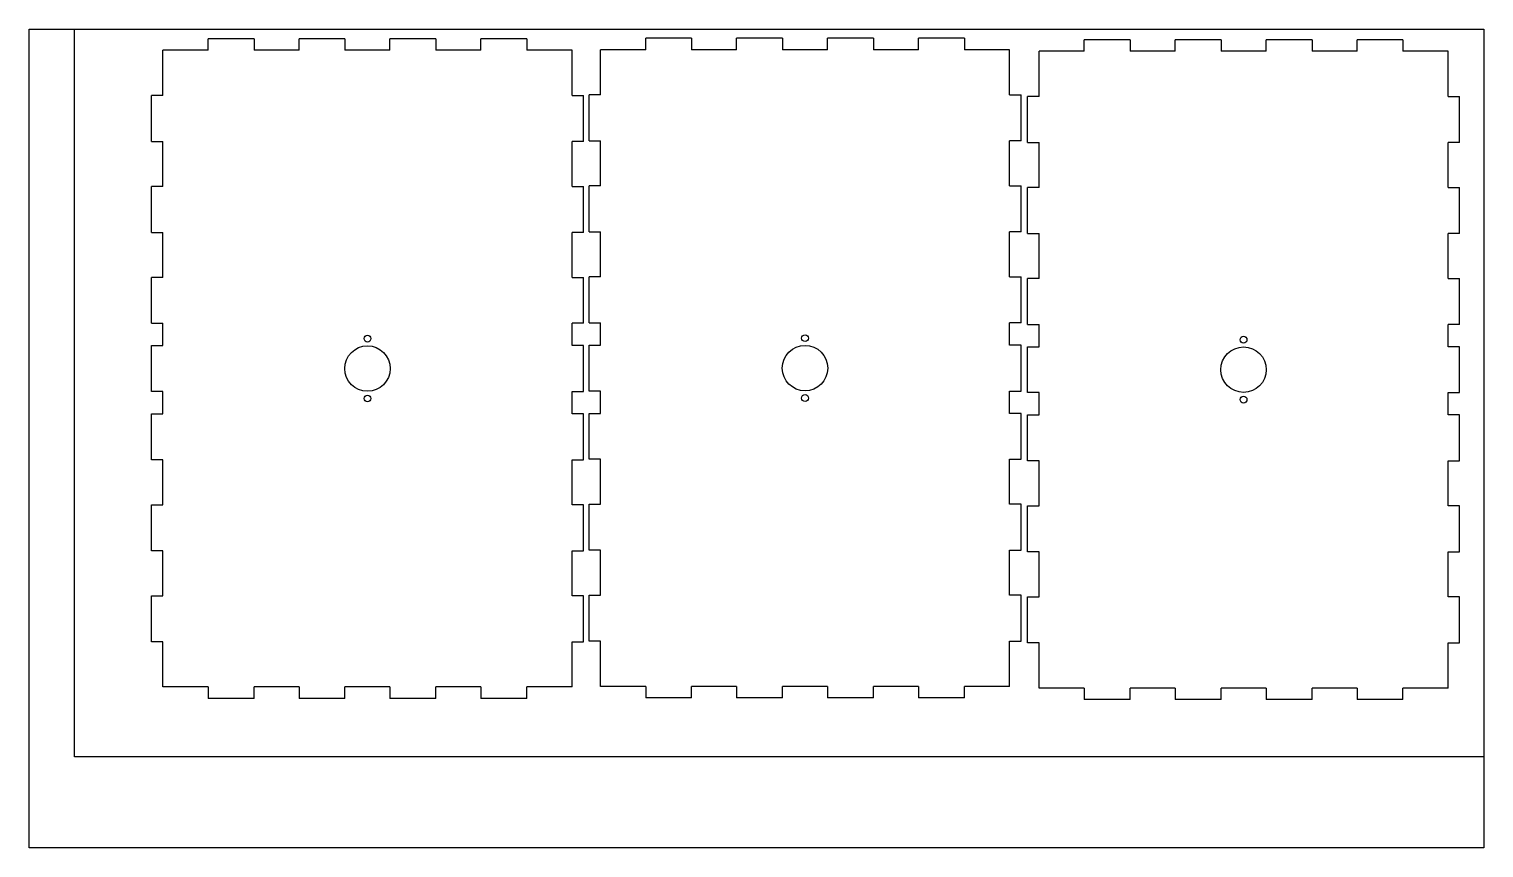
# Model space of a CAD drawing. Header units: inches. Extents: x 0 to 32, y -18 to 0.
import ezdxf

# ---------------------------------------------------------------- set-up
doc = ezdxf.new("R2010")
doc.units = ezdxf.units.IN
doc.header["$MEASUREMENT"] = 0

msp = doc.modelspace()

# ---------------------------------------------------------------- linework, layer by layer
for p, q in [((1, -16), (1, 0)), ((32, 0), (32, -16)), ((32, -16), (1, -16))]:
    msp.add_line(p, q)
at = {"color": 1}
for p, q in [((3.938, -0.463), (3.938, -0.213)), ((4.948, -0.213), (3.938, -0.213)), ((4.948, -0.213), (4.948, -0.463)), ((5.938, -0.463), (5.938, -0.213)), ((6.948, -0.213), (5.938, -0.213)), ((6.948, -0.213), (6.948, -0.463)), ((7.938, -0.463), (7.938, -0.213)), ((8.948, -0.213), (7.938, -0.213)), ((8.948, -0.213), (8.948, -0.463)), ((9.938, -0.463), (9.938, -0.213)), ((10.948, -0.213), (9.938, -0.213)), ((10.948, -0.213), (10.948, -0.463)), ((13.563, -0.452), (13.563, -0.202)), ((14.573, -0.202), (13.563, -0.202)), ((14.573, -0.202), (14.573, -0.452)), ((15.563, -0.452), (15.563, -0.202)), ((16.573, -0.202), (15.563, -0.202)), ((16.573, -0.202), (16.573, -0.452)), ((17.563, -0.452), (17.563, -0.202)), ((18.573, -0.202), (17.563, -0.202)), ((18.573, -0.202), (18.573, -0.452)), ((19.563, -0.452), (19.563, -0.202)), ((20.573, -0.202), (19.563, -0.202)), ((20.573, -0.202), (20.573, -0.452)), ((23.209, -0.487), (23.209, -0.237)), ((24.219, -0.237), (23.209, -0.237)), ((24.219, -0.237), (24.219, -0.487)), ((25.209, -0.487), (25.209, -0.237)), ((26.219, -0.237), (25.209, -0.237)), ((26.219, -0.237), (26.219, -0.487)), ((27.209, -0.487), (27.209, -0.237)), ((28.219, -0.237), (27.209, -0.237)), ((28.219, -0.237), (28.219, -0.487)), ((29.209, -0.487), (29.209, -0.237)), ((30.219, -0.237), (29.209, -0.237)), ((30.219, -0.237), (30.219, -0.487)), ((2.943, -1.458), (2.943, -0.463)), ((3.938, -0.463), (2.943, -0.463)), ((5.938, -0.463), (4.948, -0.463)), ((7.938, -0.463), (6.948, -0.463)), ((9.938, -0.463), (8.948, -0.463)), ((11.943, -0.463), (10.948, -0.463)), ((11.943, -1.458), (11.943, -0.463)), ((12.568, -1.447), (12.568, -0.452)), ((13.563, -0.452), (12.568, -0.452)), ((15.563, -0.452), (14.573, -0.452)), ((17.563, -0.452), (16.573, -0.452)), ((19.563, -0.452), (18.573, -0.452)), ((21.568, -0.452), (20.573, -0.452)), ((21.568, -1.447), (21.568, -0.452)), ((22.214, -1.482), (22.214, -0.487)), ((23.209, -0.487), (22.214, -0.487)), ((25.209, -0.487), (24.219, -0.487)), ((27.209, -0.487), (26.219, -0.487)), ((29.209, -0.487), (28.219, -0.487)), ((31.214, -0.487), (30.219, -0.487)), ((31.214, -1.482), (31.214, -0.487)), ((2.943, -1.458), (2.693, -1.458)), ((2.693, -2.468), (2.693, -1.458)), ((11.943, -1.458), (12.193, -1.458)), ((12.193, -2.468), (12.193, -1.458)), ((12.568, -1.447), (12.318, -1.447)), ((12.318, -2.457), (12.318, -1.447)), ((21.568, -1.447), (21.818, -1.447)), ((21.818, -2.457), (21.818, -1.447)), ((22.214, -1.482), (21.964, -1.482)), ((21.964, -2.492), (21.964, -1.482)), ((31.214, -1.482), (31.464, -1.482)), ((31.464, -2.492), (31.464, -1.482)), ((2.693, -2.468), (2.943, -2.468)), ((2.943, -3.458), (2.943, -2.468)), ((12.193, -2.468), (11.943, -2.468)), ((11.943, -3.458), (11.943, -2.468)), ((12.318, -2.457), (12.568, -2.457)), ((12.568, -3.447), (12.568, -2.457)), ((21.818, -2.457), (21.568, -2.457)), ((21.568, -3.447), (21.568, -2.457)), ((21.964, -2.492), (22.214, -2.492)), ((22.214, -3.482), (22.214, -2.492)), ((31.464, -2.492), (31.214, -2.492)), ((31.214, -3.482), (31.214, -2.492)), ((2.943, -3.458), (2.693, -3.458)), ((2.693, -4.468), (2.693, -3.458)), ((11.943, -3.458), (12.193, -3.458)), ((12.193, -4.468), (12.193, -3.458)), ((12.568, -3.447), (12.318, -3.447)), ((12.318, -4.457), (12.318, -3.447)), ((21.568, -3.447), (21.818, -3.447)), ((21.818, -4.457), (21.818, -3.447)), ((22.214, -3.482), (21.964, -3.482)), ((21.964, -4.492), (21.964, -3.482)), ((31.214, -3.482), (31.464, -3.482)), ((31.464, -4.492), (31.464, -3.482)), ((2.693, -4.468), (2.943, -4.468)), ((2.943, -5.458), (2.943, -4.468)), ((12.193, -4.468), (11.943, -4.468)), ((11.943, -5.458), (11.943, -4.468)), ((12.318, -4.457), (12.568, -4.457)), ((12.568, -5.447), (12.568, -4.457)), ((21.818, -4.457), (21.568, -4.457)), ((21.568, -5.447), (21.568, -4.457)), ((21.964, -4.492), (22.214, -4.492)), ((22.214, -5.482), (22.214, -4.492)), ((31.464, -4.492), (31.214, -4.492)), ((31.214, -5.482), (31.214, -4.492)), ((2.943, -5.458), (2.693, -5.458)), ((2.693, -6.468), (2.693, -5.458)), ((11.943, -5.458), (12.193, -5.458)), ((12.193, -6.468), (12.193, -5.458)), ((12.568, -5.447), (12.318, -5.447)), ((12.318, -6.457), (12.318, -5.447)), ((21.568, -5.447), (21.818, -5.447)), ((21.818, -6.457), (21.818, -5.447)), ((22.214, -5.482), (21.964, -5.482)), ((21.964, -6.492), (21.964, -5.482)), ((31.214, -5.482), (31.464, -5.482)), ((31.464, -6.492), (31.464, -5.482)), ((2.693, -6.468), (2.943, -6.468)), ((2.943, -6.958), (2.943, -6.468)), ((12.193, -6.468), (11.943, -6.468)), ((11.943, -6.958), (11.943, -6.468)), ((12.318, -6.457), (12.568, -6.457)), ((12.568, -6.947), (12.568, -6.457)), ((21.818, -6.457), (21.568, -6.457)), ((21.568, -6.947), (21.568, -6.457)), ((21.964, -6.492), (22.214, -6.492)), ((22.214, -6.982), (22.214, -6.492)), ((31.464, -6.492), (31.214, -6.492)), ((31.214, -6.982), (31.214, -6.492)), ((2.693, -6.958), (2.943, -6.958)), ((2.693, -7.968), (2.693, -6.958)), ((12.193, -6.958), (11.943, -6.958)), ((12.193, -7.968), (12.193, -6.958)), ((12.318, -6.947), (12.568, -6.947)), ((12.318, -7.957), (12.318, -6.947)), ((21.818, -6.947), (21.568, -6.947)), ((21.818, -7.957), (21.818, -6.947)), ((21.964, -6.982), (22.214, -6.982)), ((21.964, -7.992), (21.964, -6.982)), ((31.464, -6.982), (31.214, -6.982)), ((31.464, -7.992), (31.464, -6.982)), ((2.943, -7.968), (2.693, -7.968)), ((2.943, -8.458), (2.943, -7.968)), ((11.943, -7.968), (12.193, -7.968)), ((11.943, -8.458), (11.943, -7.968)), ((12.568, -7.957), (12.318, -7.957)), ((12.568, -8.447), (12.568, -7.957)), ((21.568, -7.957), (21.818, -7.957)), ((21.568, -8.447), (21.568, -7.957)), ((22.214, -7.992), (21.964, -7.992)), ((22.214, -8.482), (22.214, -7.992)), ((31.214, -7.992), (31.464, -7.992)), ((31.214, -8.482), (31.214, -7.992)), ((2.693, -8.458), (2.943, -8.458)), ((2.693, -9.468), (2.693, -8.458)), ((12.193, -8.458), (11.943, -8.458)), ((12.193, -9.468), (12.193, -8.458)), ((12.318, -8.447), (12.568, -8.447)), ((12.318, -9.457), (12.318, -8.447)), ((21.818, -8.447), (21.568, -8.447)), ((21.818, -9.457), (21.818, -8.447)), ((21.964, -8.482), (22.214, -8.482)), ((21.964, -9.492), (21.964, -8.482)), ((31.464, -8.482), (31.214, -8.482)), ((31.464, -9.492), (31.464, -8.482)), ((2.943, -9.468), (2.693, -9.468)), ((2.943, -10.458), (2.943, -9.468)), ((11.943, -9.468), (12.193, -9.468)), ((11.943, -10.458), (11.943, -9.468)), ((12.568, -9.457), (12.318, -9.457)), ((12.568, -10.447), (12.568, -9.457)), ((21.568, -9.457), (21.818, -9.457)), ((21.568, -10.447), (21.568, -9.457)), ((22.214, -9.492), (21.964, -9.492)), ((22.214, -10.482), (22.214, -9.492)), ((31.214, -9.492), (31.464, -9.492)), ((31.214, -10.482), (31.214, -9.492)), ((2.693, -10.458), (2.943, -10.458)), ((2.693, -11.468), (2.693, -10.458)), ((12.193, -10.458), (11.943, -10.458)), ((12.193, -11.468), (12.193, -10.458)), ((12.318, -10.447), (12.568, -10.447)), ((12.318, -11.457), (12.318, -10.447)), ((21.818, -10.447), (21.568, -10.447)), ((21.818, -11.457), (21.818, -10.447)), ((21.964, -10.482), (22.214, -10.482)), ((21.964, -11.492), (21.964, -10.482)), ((31.464, -10.482), (31.214, -10.482)), ((31.464, -11.492), (31.464, -10.482)), ((2.943, -11.468), (2.693, -11.468)), ((2.943, -12.458), (2.943, -11.468)), ((11.943, -11.468), (12.193, -11.468)), ((11.943, -12.458), (11.943, -11.468)), ((12.568, -11.457), (12.318, -11.457)), ((12.568, -12.447), (12.568, -11.457)), ((21.568, -11.457), (21.818, -11.457)), ((21.568, -12.447), (21.568, -11.457)), ((22.214, -11.492), (21.964, -11.492)), ((22.214, -12.482), (22.214, -11.492)), ((31.214, -11.492), (31.464, -11.492)), ((31.214, -12.482), (31.214, -11.492)), ((2.693, -12.458), (2.943, -12.458)), ((2.693, -13.468), (2.693, -12.458)), ((12.193, -12.458), (11.943, -12.458)), ((12.193, -13.468), (12.193, -12.458)), ((12.318, -12.447), (12.568, -12.447)), ((12.318, -13.457), (12.318, -12.447)), ((21.818, -12.447), (21.568, -12.447)), ((21.818, -13.457), (21.818, -12.447)), ((21.964, -12.482), (22.214, -12.482)), ((21.964, -13.492), (21.964, -12.482)), ((31.464, -12.482), (31.214, -12.482)), ((31.464, -13.492), (31.464, -12.482)), ((2.943, -13.468), (2.693, -13.468)), ((2.943, -14.463), (2.943, -13.468)), ((11.943, -13.468), (12.193, -13.468)), ((11.943, -14.463), (11.943, -13.468)), ((12.568, -13.457), (12.318, -13.457)), ((12.568, -14.452), (12.568, -13.457)), ((21.568, -13.457), (21.818, -13.457)), ((21.568, -14.452), (21.568, -13.457)), ((22.214, -13.492), (21.964, -13.492)), ((22.214, -14.487), (22.214, -13.492)), ((31.214, -13.492), (31.464, -13.492)), ((31.214, -14.487), (31.214, -13.492)), ((3.938, -14.463), (2.943, -14.463)), ((3.938, -14.463), (3.938, -14.713)), ((4.948, -14.713), (3.938, -14.713)), ((4.948, -14.713), (4.948, -14.463)), ((5.938, -14.463), (4.948, -14.463)), ((5.938, -14.463), (5.938, -14.713)), ((6.948, -14.713), (5.938, -14.713)), ((6.948, -14.713), (6.948, -14.463)), ((7.938, -14.463), (6.948, -14.463)), ((7.938, -14.463), (7.938, -14.713)), ((8.948, -14.713), (7.938, -14.713)), ((8.948, -14.713), (8.948, -14.463)), ((9.938, -14.463), (8.948, -14.463)), ((9.938, -14.463), (9.938, -14.713)), ((10.948, -14.713), (9.938, -14.713)), ((10.948, -14.713), (10.948, -14.463)), ((11.943, -14.463), (10.948, -14.463)), ((13.563, -14.452), (12.568, -14.452)), ((13.563, -14.452), (13.563, -14.702)), ((14.573, -14.702), (13.563, -14.702)), ((14.573, -14.702), (14.573, -14.452)), ((15.563, -14.452), (14.573, -14.452)), ((15.563, -14.452), (15.563, -14.702)), ((16.573, -14.702), (15.563, -14.702)), ((16.573, -14.702), (16.573, -14.452)), ((17.563, -14.452), (16.573, -14.452)), ((17.563, -14.452), (17.563, -14.702)), ((18.573, -14.702), (17.563, -14.702)), ((18.573, -14.702), (18.573, -14.452)), ((19.563, -14.452), (18.573, -14.452)), ((19.563, -14.452), (19.563, -14.702)), ((20.573, -14.702), (19.563, -14.702)), ((20.573, -14.702), (20.573, -14.452)), ((21.568, -14.452), (20.573, -14.452)), ((23.209, -14.487), (22.214, -14.487)), ((23.209, -14.487), (23.209, -14.737)), ((24.219, -14.737), (24.219, -14.487)), ((25.209, -14.487), (24.219, -14.487)), ((25.209, -14.487), (25.209, -14.737)), ((26.219, -14.737), (26.219, -14.487)), ((27.209, -14.487), (26.219, -14.487)), ((27.209, -14.487), (27.209, -14.737)), ((28.219, -14.737), (28.219, -14.487)), ((29.209, -14.487), (28.219, -14.487)), ((29.209, -14.487), (29.209, -14.737)), ((30.219, -14.737), (30.219, -14.487)), ((31.214, -14.487), (30.219, -14.487)), ((24.219, -14.737), (23.209, -14.737)), ((26.219, -14.737), (25.209, -14.737)), ((28.219, -14.737), (27.209, -14.737)), ((30.219, -14.737), (29.209, -14.737))]:
    msp.add_line(p, q, dxfattribs=at)
msp.add_lwpolyline([(0, 0), (32, 0), (32, -18), (0, -18)], close=True)
for centre, radius in [((17.068, -6.794), 0.075), ((7.443, -7.463), 0.5), ((7.443, -6.805), 0.075), ((17.068, -7.452), 0.5), ((26.714, -7.487), 0.5), ((26.714, -6.828), 0.075), ((7.443, -8.121), 0.075), ((17.068, -8.11), 0.075), ((26.714, -8.145), 0.075)]:
    msp.add_circle(centre, radius, dxfattribs=at)

doc.saveas('drawing.dxf')
